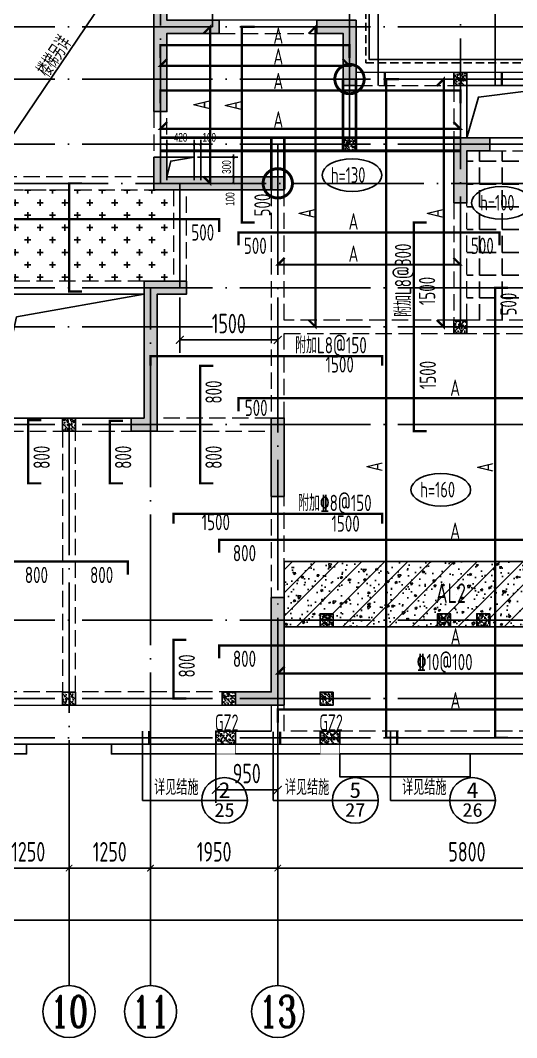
# Model space of a CAD drawing. Extents: x -461650 to 361314, y 245336 to 769729.
# Drawn here: x -770 to 6839, y 634095 to 649695 of the extents above; entities that cross this region are included whole.
import ezdxf
from ezdxf.enums import TextEntityAlignment as Align

# ---------------------------------------------------------------- set-up
doc = ezdxf.new("R2010")
doc.units = 0
doc.header["$LTSCALE"] = 1000
for name, pattern in [('DASH', [0.35, 0.25, -0.1]), ('DOTE', [2.42, 2, -0.2, 0.02, -0.2]), ('HIDDEN', [0.375, 0.25, -0.125])]:
    doc.linetypes.add(name, pattern=pattern)
doc.layers.get('0').update_dxf_attribs({"linetype": 'CONTINUOUS'})
doc.layers.get('DEFPOINTS').update_dxf_attribs({"linetype": 'CONTINUOUS'})
doc.layers.add('+公共字体', color=7, linetype='CONTINUOUS', lineweight=20)
for name, color, linetype in [('A-AXIS', 1, 'CONTINUOUS'), ('A-DOTE', 10, 'DOTE'), ('AXIS_NUM', 7, 'CONTINUOUS'), ('BEAM', 4, 'DASH'), ('BEAM_CON', 4, 'CONTINUOUS'), ('DIM_IDEN', 67, 'CONTINUOUS'), ('PUB_TEXT', 2, 'CONTINUOUS'), ('ROOF', 183, 'CONTINUOUS'), ('S-B板填充', 251, 'CONTINUOUS'), ('S-B板标注', 3, 'CONTINUOUS'), ('S-B板边线', 2, 'CONTINUOUS'), ('S-B板配筋', 6, 'CONTINUOUS'), ('S-B板配筋号', 7, 'CONTINUOUS'), ('S-C承台编号', 6, 'CONTINUOUS'), ('S-D洞口', 4, 'CONTINUOUS'), ('S-D洞口标注', 3, 'CONTINUOUS'), ('S-L主梁线', 4, 'DASH'), ('S-Q墙填充', 252, 'CONTINUOUS'), ('S-Q墙实线', 6, 'CONTINUOUS'), ('S-Q墙标注', 3, 'CONTINUOUS'), ('S-Y一般标注', 3, 'CONTINUOUS'), ('S-板正筋', 2, 'CONTINUOUS'), ('S-构造柱', 212, 'CONTINUOUS'), ('S-构造柱编号', 130, 'CONTINUOUS'), ('TEXT', 2, 'CONTINUOUS'), ('水平筋标注', 7, 'CONTINUOUS'), ('看线', 251, 'CONTINUOUS')]:
    doc.layers.add(name, color=color, linetype=linetype)
doc.layers.add('配箍校核', color=34, linetype='CONTINUOUS', plot=False)
doc.styles.add('_TCH_AXIS', font='COMPLEX', dxfattribs={"bigfont": 'GBCBIG'})
doc.styles.add('_TCH_LABEL', font='simhei.ttf')
doc.styles.add('TSSD_Axis', font='complex.shx', dxfattribs={"width": 0.7, "bigfont": 'hztxt.shx'})
doc.styles.add('TSSD_DIMENSION', font='Tssdeng.shx', dxfattribs={"width": 0.7, "bigfont": 'tssdchn.shx'})
doc.styles.add('TSSD_REIN', font='tssdeng.shx', dxfattribs={"width": 0.7, "height": 300, "bigfont": 'tssdchn.shx'})
doc.styles.add('结构文字', font='zstxt.shx', dxfattribs={"width": 0.7, "bigfont": 'zshz.shx'})
doc.dimstyles.new('STRUCK', dxfattribs={"dimtxt": 400, "dimasz": 121, "dimexe": 200, "dimexo": 150, "dimgap": 115, "dimtad": 1, "dimdec": 0, "dimdsep": 46, "dimtxsty": '结构文字', "dimblk": 'ARCHTICK', "dimcen": 400, "dimclrd": 3, "dimclre": 3, "dimclrt": 7, "dimadec": 0, "dimazin": 0, "dimtfac": 1, "dimtdec": 0, "dimtix": 1, "dimtmove": 2, "dimatfit": 3, "dimldrblk": '_DIMX', "dimfxl": 0, "dimtolj": 1, "dimtzin": 0, "dimarcsym": 0})
doc.dimstyles.new('STRUCK30', dxfattribs={"dimscale": 0.33333, "dimtxt": 400, "dimasz": 121, "dimexe": 200, "dimexo": 150, "dimgap": 115, "dimtad": 1, "dimdec": 0, "dimdsep": 46, "dimtxsty": '结构文字', "dimblk": 'ARCHTICK', "dimcen": 400, "dimclrd": 3, "dimclre": 3, "dimclrt": 7, "dimadec": 0, "dimazin": 0, "dimtfac": 1, "dimtdec": 0, "dimtix": 1, "dimtmove": 2, "dimatfit": 3, "dimldrblk": '_DIMX', "dimfxl": 0, "dimtolj": 1, "dimtzin": 0, "dimarcsym": 0})
doc.dimstyles.new('TSSD_100_100', dxfattribs={"dimtxt": 300, "dimasz": 100, "dimexe": 100, "dimexo": 250, "dimgap": 100, "dimtad": 1, "dimdec": 0, "dimzin": 0, "dimdsep": 46, "dimtxsty": 'TSSD_DIMENSION', "dimblk": 'ARCHTICK', "dimcen": 0, "dimdle": 100, "dimclrt": 7, "dimadec": 0, "dimazin": 0, "dimtfac": 1, "dimtdec": 0, "dimtix": 1, "dimtmove": 2, "dimatfit": 3, "dimldrblk": 'ARCHTICK', "dimfxl": 0, "dimtolj": 1, "dimtzin": 0, "dimarcsym": 0})

# ---------------------------------------------------------------- blocks, each defined once
blk = doc.blocks.new('_ArchTick')
at = {"color": 0, "linetype": 'ByBlock', "const_width": 0.15}
blk.add_lwpolyline([(-0.5, -0.5), (0.5, 0.5)], dxfattribs=at)
blk = doc.blocks.new('*D1662')
at = {"layer": 'DEFPOINTS', "color": 0}
for p in [(18350, 3600), (20300, 3600), (20300, 2600)]:
    blk.add_point(p, dxfattribs=at)
at = {"layer": 'S-Y一般标注', "color": 0, "lineweight": -2}
for p, q in [((18350, 3350), (18350, 2500)), ((20300, 3350), (20300, 2500)), ((18250, 2600), (20400, 2600))]:
    blk.add_line(p, q, dxfattribs=at)
at = {"layer": 'S-Y一般标注', "color": 0, "lineweight": -2, "xscale": 100, "yscale": 100, "zscale": 100, "rotation": 180}
blk.add_blockref('_ArchTick', (18350, 2600), dxfattribs=at)
at = {"layer": 'S-Y一般标注', "color": 0, "lineweight": -2, "xscale": 100, "yscale": 100, "zscale": 100}
blk.add_blockref('_ArchTick', (20300, 2600), dxfattribs=at)
at = {"layer": 'S-Y一般标注', "color": 7, "insert": (19325, 2850), "char_height": 300, "attachment_point": 5, "style": 'TSSD_DIMENSION'}
blk.add_mtext('\\A1;1950', dxfattribs=at)
blk = doc.blocks.new('ts_axno')
at = {"color": 0, "linetype": 'ByBlock', "lineweight": -2}
blk.add_circle((0, 0), 0.5, dxfattribs=at)
at = {"color": 0, "linetype": 'ByBlock', "lineweight": -2, "style": 'TSSD_Axis', "width": 0.7}
blk.add_attdef('A', text='', height=0.6, dxfattribs=at).set_placement((0, 0), align=Align.MIDDLE_CENTER)
blk = doc.blocks.new('*D1663')
at = {"layer": 'DEFPOINTS', "color": 0}
for p in [(20300, 3600), (26100, 3600), (26100, 2600)]:
    blk.add_point(p, dxfattribs=at)
at = {"layer": 'S-Y一般标注', "color": 0, "lineweight": -2}
for p, q in [((20300, 3350), (20300, 2500)), ((26100, 3350), (26100, 2500)), ((20200, 2600), (26200, 2600))]:
    blk.add_line(p, q, dxfattribs=at)
at = {"layer": 'S-Y一般标注', "color": 0, "lineweight": -2, "xscale": 100, "yscale": 100, "zscale": 100, "rotation": 180}
blk.add_blockref('_ArchTick', (20300, 2600), dxfattribs=at)
at = {"layer": 'S-Y一般标注', "color": 0, "lineweight": -2, "xscale": 100, "yscale": 100, "zscale": 100}
blk.add_blockref('_ArchTick', (26100, 2600), dxfattribs=at)
at = {"layer": 'S-Y一般标注', "color": 7, "insert": (23200, 2850), "char_height": 300, "attachment_point": 5, "style": 'TSSD_DIMENSION'}
blk.add_mtext('\\A1;5800', dxfattribs=at)
blk = doc.blocks.new('*D1672')
at = {"layer": 'DEFPOINTS', "color": 0}
for p in [(4600, 3600), (54600, 3600), (54600, 1800)]:
    blk.add_point(p, dxfattribs=at)
at = {"layer": 'S-Y一般标注', "color": 0, "lineweight": -2}
for p, q in [((4600, 3350), (4600, 1700)), ((54600, 3350), (54600, 1700)), ((4500, 1800), (54700, 1800))]:
    blk.add_line(p, q, dxfattribs=at)
at = {"layer": 'S-Y一般标注', "color": 0, "lineweight": -2, "xscale": 100, "yscale": 100, "zscale": 100, "rotation": 180}
blk.add_blockref('_ArchTick', (4600, 1800), dxfattribs=at)
at = {"layer": 'S-Y一般标注', "color": 0, "lineweight": -2, "xscale": 100, "yscale": 100, "zscale": 100}
blk.add_blockref('_ArchTick', (54600, 1800), dxfattribs=at)
at = {"layer": 'S-Y一般标注', "color": 7, "insert": (29600, 2050), "char_height": 300, "attachment_point": 5, "style": 'TSSD_DIMENSION'}
blk.add_mtext('\\A1;50000', dxfattribs=at)
blk = doc.blocks.new('*D1673')
at = {"layer": 'DEFPOINTS', "color": 0}
for p in [(15850, 3600), (17100, 3600), (17100, 2600)]:
    blk.add_point(p, dxfattribs=at)
at = {"layer": 'S-Y一般标注', "color": 0, "lineweight": -2}
for p, q in [((15850, 3350), (15850, 2500)), ((17100, 3350), (17100, 2500)), ((15750, 2600), (17200, 2600))]:
    blk.add_line(p, q, dxfattribs=at)
at = {"layer": 'S-Y一般标注', "color": 0, "lineweight": -2, "xscale": 100, "yscale": 100, "zscale": 100, "rotation": 180}
blk.add_blockref('_ArchTick', (15850, 2600), dxfattribs=at)
at = {"layer": 'S-Y一般标注', "color": 0, "lineweight": -2, "xscale": 100, "yscale": 100, "zscale": 100}
blk.add_blockref('_ArchTick', (17100, 2600), dxfattribs=at)
at = {"layer": 'S-Y一般标注', "color": 7, "insert": (16475, 2850), "char_height": 300, "attachment_point": 5, "style": 'TSSD_DIMENSION'}
blk.add_mtext('\\A1;1250', dxfattribs=at)
blk = doc.blocks.new('*D1694')
at = {"layer": 'DEFPOINTS', "color": 0}
for p in [(17100, 3600), (18350, 3600), (18350, 2600)]:
    blk.add_point(p, dxfattribs=at)
at = {"layer": 'S-Y一般标注', "color": 0, "lineweight": -2}
for p, q in [((17100, 3350), (17100, 2500)), ((18350, 3350), (18350, 2500)), ((17000, 2600), (18450, 2600))]:
    blk.add_line(p, q, dxfattribs=at)
at = {"layer": 'S-Y一般标注', "color": 0, "lineweight": -2, "xscale": 100, "yscale": 100, "zscale": 100, "rotation": 180}
blk.add_blockref('_ArchTick', (17100, 2600), dxfattribs=at)
at = {"layer": 'S-Y一般标注', "color": 0, "lineweight": -2, "xscale": 100, "yscale": 100, "zscale": 100}
blk.add_blockref('_ArchTick', (18350, 2600), dxfattribs=at)
at = {"layer": 'S-Y一般标注', "color": 7, "insert": (17725, 2850), "char_height": 300, "attachment_point": 5, "style": 'TSSD_DIMENSION'}
blk.add_mtext('\\A1;1250', dxfattribs=at)
blk = doc.blocks.new('20210729.03492876')
at = {"color": 30, "const_width": 8}
for points in [[(15350, 500), (15350, 350), (15050, 350), (15050, 500)], [(16950, 500), (16950, 350), (16650, 350), (16650, 500)]]:
    blk.add_lwpolyline(points, dxfattribs=at)
at = {"layer": '看线', "color": 201, "linetype": 'HIDDEN', "ltscale": 0.5}
blk.add_lwpolyline([(15250, 12900), (15250, 11750), (17350, 11750), (17350, 10950), (23750, 10950), (23750, 10950), (25300, 10950)], dxfattribs=at)
at = {"layer": '看线', "color": 201}
blk.add_lwpolyline([(15300, 12900), (15300, 11800), (17400, 11800), (17400, 11000), (23800, 11000), (23800, 11000), (25300, 11000)], dxfattribs=at)
at = {"layer": '看线', "color": 202, "ltscale": 0.5}
for points in [[(10550, 500), (10550, 350), (12150, 350), (12150, 500)], [(15050, 500), (15050, 350), (13450, 350), (13450, 500)], [(16650, 350), (15350, 350)], [(18950, 350), (18950, 0), (16950, 0), (16950, 350)], [(21600, 350), (16950, 350)]]:
    blk.add_lwpolyline(points, dxfattribs=at)
blk = doc.blocks.new('20210729.04150611')
at = {"layer": 'S-B板边线'}
blk.add_lwpolyline([(-15955, -31892), (-22155, -31892)], dxfattribs=at)
blk = doc.blocks.new('*D2972')
at = {"layer": 'DEFPOINTS', "color": 0}
for p in [(1897, 647595), (2497, 647595), (1897, 647295)]:
    blk.add_point(p, dxfattribs=at)
at = {"layer": 'S-D洞口标注', "color": 3, "lineweight": -2}
for p, q in [((1947, 647595), (2563, 647595)), ((2497, 647595), (2497, 647636)), ((2497, 647295), (2497, 647595)), ((1947, 647295), (2563, 647295)), ((2497, 647295), (2497, 647255))]:
    blk.add_line(p, q, dxfattribs=at)
at = {"layer": 'S-D洞口标注', "color": 3, "lineweight": -2, "xscale": 40.33293, "yscale": 40.33293, "zscale": 40.33293}
for p, rotation in [((2497, 647595), 270), ((2497, 647295), 90)]:
    blk.add_blockref('_ArchTick', p, dxfattribs=dict(at, rotation=rotation))
at = {"layer": 'S-D洞口标注', "color": 7, "insert": (2392, 647445), "char_height": 133.3, "attachment_point": 5, "rotation": 90, "style": '结构文字'}
blk.add_mtext('\\A1;300', dxfattribs=at)
blk = doc.blocks.new('_DIMX')
blk.add_line((-150, 0), (150, 0))
at = {"const_width": 50}
blk.add_lwpolyline([(-70, -70), (70, 70)], dxfattribs=at)
blk = doc.blocks.new('*D2973')
at = {"layer": 'DEFPOINTS', "color": 0}
for p in [(1897, 647795), (1477, 647195), (1897, 647195)]:
    blk.add_point(p, dxfattribs=at)
at = {"layer": 'S-D洞口标注', "color": 3, "lineweight": -2}
for p, q in [((1477, 647245), (1477, 647861)), ((1477, 647795), (1897, 647795)), ((1897, 647245), (1897, 647861))]:
    blk.add_line(p, q, dxfattribs=at)
at = {"layer": 'S-D洞口标注', "color": 3, "lineweight": -2, "xscale": 40.33293, "yscale": 40.33293, "zscale": 40.33293, "rotation": 180}
blk.add_blockref('_ArchTick', (1477, 647795), dxfattribs=at)
at = {"layer": 'S-D洞口标注', "color": 3, "lineweight": -2, "xscale": 40.33293, "yscale": 40.33293, "zscale": 40.33293}
blk.add_blockref('_ArchTick', (1897, 647795), dxfattribs=at)
at = {"layer": 'S-D洞口标注', "color": 7, "insert": (1687, 647900), "char_height": 133.3, "attachment_point": 5, "style": '结构文字'}
blk.add_mtext('\\A1;420', dxfattribs=at)
blk = doc.blocks.new('*D2974')
at = {"layer": 'DEFPOINTS', "color": 0}
for p in [(1997, 647795), (1897, 647195), (1997, 647195)]:
    blk.add_point(p, dxfattribs=at)
at = {"layer": 'S-D洞口标注', "color": 3, "lineweight": -2}
for p, q in [((1897, 647245), (1897, 647861)), ((1897, 647795), (1997, 647795)), ((1997, 647245), (1997, 647861))]:
    blk.add_line(p, q, dxfattribs=at)
at = {"layer": 'S-D洞口标注', "color": 3, "lineweight": -2, "xscale": 40.33293, "yscale": 40.33293, "zscale": 40.33293, "rotation": 180}
blk.add_blockref('_ArchTick', (1897, 647795), dxfattribs=at)
at = {"layer": 'S-D洞口标注', "color": 3, "lineweight": -2, "xscale": 40.33293, "yscale": 40.33293, "zscale": 40.33293}
blk.add_blockref('_ArchTick', (1997, 647795), dxfattribs=at)
at = {"layer": 'S-D洞口标注', "color": 7, "insert": (2126, 647900), "char_height": 133.3, "attachment_point": 5, "style": '结构文字'}
blk.add_mtext('\\A1;100', dxfattribs=at)
blk = doc.blocks.new('*D2975')
at = {"layer": 'DEFPOINTS', "color": 0}
for p in [(1897, 647295), (2497, 647295), (1897, 647195)]:
    blk.add_point(p, dxfattribs=at)
at = {"layer": 'S-D洞口标注', "color": 3, "lineweight": -2}
for p, q in [((1947, 647295), (2563, 647295)), ((2497, 647195), (2497, 647295)), ((1947, 647195), (2563, 647195))]:
    blk.add_line(p, q, dxfattribs=at)
at = {"layer": 'S-D洞口标注', "color": 3, "lineweight": -2, "xscale": 40.33293, "yscale": 40.33293, "zscale": 40.33293}
for p, rotation in [((2497, 647295), 90), ((2497, 647195), 270)]:
    blk.add_blockref('_ArchTick', p, dxfattribs=dict(at, rotation=rotation))
at = {"layer": 'S-D洞口标注', "color": 7, "insert": (2447, 646953), "char_height": 133.3, "attachment_point": 5, "rotation": 90, "style": '结构文字'}
blk.add_mtext('\\A1;100', dxfattribs=at)
blk = doc.blocks.new('20210803.22403995')
at = {"layer": '+公共字体', "color": 2, "const_width": 45}
for points in [[(-847438, -168387, 1), (-847438, -167937, 1), (-847438, -168387, -1)], [(-848538, -169986, 1), (-848538, -169536, 1), (-848538, -169986, -1)]]:
    blk.add_lwpolyline(points, format="xyb", dxfattribs=at)
blk = doc.blocks.new('20210807.15313138')
at = {"layer": 'S-Q墙填充'}
h = blk.add_hatch(color=252, dxfattribs=at)
h.dxf.hatch_style = 1
h.paths.add_polyline_path([(74816, 67840), (74816, 66540), (75016, 66540), (75016, 67740), (75815, 67740), (75815, 67940), (75016, 67940), (75016, 68190), (74816, 68190)])
h = blk.add_hatch(color=252, dxfattribs=at)
h.dxf.hatch_style = 1
h.paths.add_polyline_path([(77916, 67940), (77316, 67940), (77316, 67740), (77716, 67740), (77716, 66940), (77916, 66940)])
h = blk.add_hatch(color=252, dxfattribs=at)
h.dxf.hatch_style = 1
h.paths.add_polyline_path([(79416, 66140), (79416, 65140), (79616, 65140), (79616, 65940), (79966, 65940), (79966, 66140)])
h = blk.add_hatch(color=252, dxfattribs=at)
h.dxf.hatch_style = 1
h.paths.add_polyline_path([(75016, 65540), (75016, 65840), (74816, 65840), (74816, 65340), (75216, 65340), (76816, 65340), (76816, 65540), (75216, 65540)])
h = blk.add_hatch(color=252, dxfattribs=at)
h.dxf.hatch_style = 1
h.paths.add_polyline_path([(74866, 61640), (74866, 63240), (74866, 63740), (75316, 63740), (75316, 63940), (74666, 63940), (74666, 63240), (74666, 61840), (74466, 61840), (74466, 61640)])
h = blk.add_hatch(color=252, dxfattribs=at)
h.dxf.hatch_style = 1
h.paths.add_polyline_path([(76816, 60640), (76816, 61840), (76616, 61840), (76616, 60640)])
h = blk.add_hatch(color=252, dxfattribs=at)
h.dxf.hatch_style = 1
h.paths.add_polyline_path([(76816, 57440), (76066, 57440), (76066, 57640), (76616, 57640), (76616, 58740), (76616, 59090), (76816, 59090), (76816, 58740)])
at = {"layer": 'BEAM_CON'}
for p, q in [((76616, 57040), (75766, 57040)), ((75766, 56840), (75766, 57040)), ((76616, 56840), (75766, 56840))]:
    blk.add_line(p, q, dxfattribs=at)
at = {"layer": 'S-D洞口', "color": 5}
for points in [[(79616, 66140), (81216, 66140), (81216, 66940), (79616, 66940), (79616, 66140), (79793, 66762), (81216, 66940)], [(72366, 61840), (74666, 61840), (74666, 63740), (72366, 63740), (72366, 61840), (72712, 63393), (74666, 63740)]]:
    blk.add_lwpolyline(points, dxfattribs=at)
at = {"layer": 'S-L主梁线', "linetype": 'ByBlock', "lineweight": 18}
for p, q in [((77316, 67940), (75815, 67940)), ((79516, 67140), (77916, 67140)), ((81316, 67140), (79516, 67140)), ((79616, 66940), (81216, 66940)), ((79616, 66140), (79616, 66940)), ((80866, 66140), (79966, 66140)), ((72366, 63740), (74666, 63740)), ((73516, 61840), (72566, 61840)), ((74466, 61840), (73516, 61840)), ((70966, 57440), (73516, 57440)), ((73516, 57440), (76066, 57440)), ((76616, 57440), (76616, 57040)), ((76616, 56840), (82616, 56840))]:
    blk.add_line(p, q, dxfattribs=at)
at = {"layer": 'S-L主梁线', "linetype": 'DASH', "lineweight": 18}
for p, q in [((75815, 67740), (77316, 67740)), ((77916, 66940), (79416, 66940)), ((79416, 66940), (79416, 66140)), ((74816, 66540), (74816, 65840)), ((75016, 65840), (75016, 66540)), ((79966, 65940), (80866, 65940)), ((74816, 65540), (72216, 65540)), ((72216, 65340), (74816, 65340)), ((75116, 65340), (75116, 63940)), ((75316, 63940), (75316, 65340)), ((76616, 65340), (76616, 63240)), ((76816, 63340), (76816, 65340)), ((79416, 65140), (79416, 63340)), ((79616, 63340), (79616, 65140)), ((74666, 63940), (72366, 63940)), ((79416, 63340), (76816, 63340)), ((81216, 63340), (79616, 63340)), ((76616, 63240), (76616, 61840)), ((76816, 63140), (79516, 63140)), ((76816, 61840), (76816, 63140)), ((79516, 63140), (81216, 63140)), ((76616, 61840), (74866, 61840)), ((72566, 61640), (73416, 61640)), ((73416, 61640), (73416, 57640)), ((73616, 57640), (73616, 61640)), ((73616, 61640), (74466, 61640)), ((74866, 61640), (76616, 61640)), ((76616, 60640), (76616, 59090)), ((76816, 59090), (76816, 60640)), ((73416, 57640), (70966, 57640)), ((76066, 57640), (73616, 57640)), ((76816, 57040), (76816, 57440)), ((82416, 57040), (76816, 57040))]:
    blk.add_line(p, q, dxfattribs=at)
at = {"layer": 'S-Q墙实线'}
for points in [[(74816, 67840), (74816, 66540), (75016, 66540), (75016, 67740), (75815, 67740), (75815, 67940), (75016, 67940), (75016, 68190), (74816, 68190)], [(77916, 67940), (77316, 67940), (77316, 67740), (77716, 67740), (77716, 66940), (77916, 66940)], [(79416, 66140), (79416, 65140), (79616, 65140), (79616, 65940), (79966, 65940), (79966, 66140)], [(75016, 65540), (75016, 65840), (74816, 65840), (74816, 65340), (75216, 65340), (76816, 65340), (76816, 65540), (75216, 65540)], [(74866, 61640), (74866, 63240), (74866, 63740), (75316, 63740), (75316, 63940), (74666, 63940), (74666, 63240), (74666, 61840), (74466, 61840), (74466, 61640)], [(76816, 60640), (76816, 61840), (76616, 61840), (76616, 60640)], [(76816, 57440), (76066, 57440), (76066, 57640), (76616, 57640), (76616, 58740), (76616, 59090), (76816, 59090), (76816, 58740)]]:
    blk.add_lwpolyline(points, close=True, dxfattribs=at)
blk = doc.blocks.new('20210730.02141516')
at = {"layer": 'S-构造柱'}
h = blk.add_hatch(dxfattribs=at)
h.set_pattern_fill('ARMORED', color=256, scale=15, angle=-90, style=0)
h.set_pattern_definition([(320, (-154189.41, 3278673.45), (-9.4128202, -107.5890274), [11.25, -123.75]), (265, (-154189.41, 3278673.45), (112.82882, 20.8127), [9, -99]), (10.4514, (-154190.19, 3278664.49), (103.4159313, -86.7764073), [9.5610285, -105.1713168]), (316.1842, (-154159.41, 3278673.45), (-24.827852, -160.0861573), [16.875, -185.625]), (6.6356, (-154161.48, 3278660.11), (146.117681, -140.199406), [14.341543, -157.75695]), (261.1842, (-154159.41, 3278673.45), (146.11779, -140.199292), [13.5, -148.5]), (291, (-154166.91, 3278658.45), (-60.3928336, -89.5360578), [11.25, -123.75]), (236, (-154166.91, 3278658.45), (108.7725068, -36.4972998), [9, -99]), (341.4514, (-154171.94, 3278650.99), (48.3795745, -126.0333943), [9.5610285, -105.1713168]), (307.5, (-154189.41, 3278673.454), (49.93407807, -1.8239783), [0, -97.8, 0, -100.5, 0, -99.375]), (277.5, (-154189.41, 3278673.454), (59.1617568, -39.4604306), [0, -57.3, 0, -95.55, 0, -37.875]), (237.5, (-154189.41, 3278706.904), (-3.38323076, -80.07336543), [0, -37.5, 0, -117, 0, -155.25]), (227.5, (-154189.41, 3278721.904), (15.0157473, -87.4779254), [0, -48.75, 0, -77.7, 0, -110.25]), (315, (-154189.41, 3278673.454), (53.0330086, 53.0330086), [])])
h.paths.add_polyline_path([(200, 200), (200, 0), (0, 0), (0, 200)])
blk.add_lwpolyline([(200, 200), (200, 0), (0, 0), (0, 200)], close=True, dxfattribs=at)
blk = doc.blocks.new('20210809.18224761')
at = {"layer": 'S-构造柱'}
h = blk.add_hatch(dxfattribs=at)
h.set_pattern_fill('ARMORED', color=256, scale=15, angle=-90, style=0)
h.set_pattern_definition([(320, (-154189.41, 3278673.45), (-9.4128202, -107.5890274), [11.25, -123.75]), (265, (-154189.41, 3278673.45), (112.82882, 20.8127), [9, -99]), (10.4514, (-154190.19, 3278664.49), (103.4159313, -86.7764073), [9.5610285, -105.1713168]), (316.1842, (-154159.41, 3278673.45), (-24.827852, -160.0861573), [16.875, -185.625]), (6.6356, (-154161.48, 3278660.11), (146.117681, -140.199406), [14.341543, -157.75695]), (261.1842, (-154159.41, 3278673.45), (146.11779, -140.199292), [13.5, -148.5]), (291, (-154166.91, 3278658.45), (-60.3928336, -89.5360578), [11.25, -123.75]), (236, (-154166.91, 3278658.45), (108.7725068, -36.4972998), [9, -99]), (341.4514, (-154171.94, 3278650.99), (48.3795745, -126.0333943), [9.5610285, -105.1713168]), (307.5, (-154189.41, 3278673.454), (49.93407807, -1.8239783), [0, -97.8, 0, -100.5, 0, -99.375]), (277.5, (-154189.41, 3278673.454), (59.1617568, -39.4604306), [0, -57.3, 0, -95.55, 0, -37.875]), (237.5, (-154189.41, 3278706.904), (-3.38323076, -80.07336543), [0, -37.5, 0, -117, 0, -155.25]), (227.5, (-154189.41, 3278721.904), (15.0157473, -87.4779254), [0, -48.75, 0, -77.7, 0, -110.25]), (315, (-154189.41, 3278673.454), (53.0330086, 53.0330086), [])])
h.paths.add_polyline_path([(300, 200), (300, 0), (0, 0), (0, 200)])
blk.add_lwpolyline([(300, 200), (300, 0), (0, 0), (0, 200)], close=True, dxfattribs=at)
blk = doc.blocks.new('20210809.18235135')
at = {"layer": '配箍校核'}
blk.add_blockref('20210809.18224761', (12, 0), dxfattribs=at)
at = {"layer": 'S-构造柱编号', "color": 2, "linetype": 'ByBlock', "style": 'TSSD_REIN', "width": 0.65}
blk.add_text('GZ2', height=250, dxfattribs=at).set_placement((0, 206, 0))
blk = doc.blocks.new('20210809.18285270')
at = {"layer": 'ROOF'}
for p in [(18500, 10100), (16800, 9100), (12500, 4800), (16450, 1800), (18250, 1800), (18850, 1800), (12500, 600), (14950, 600), (16450, 600)]:
    blk.add_blockref('20210730.02141516', p, dxfattribs=at)
at = {"layer": 'ROOF', "xscale": -1, "rotation": 4.61764226855621e-08}
blk.add_blockref('20210730.02141516', (18700, 6300), dxfattribs=at)
at = {"layer": '配箍校核'}
for p in [(14838, 0), (16438, 0)]:
    blk.add_blockref('20210809.18235135', p, dxfattribs=at)
blk = doc.blocks.new('*D428')
at = {"layer": 'DEFPOINTS', "color": 0}
for p in [(-200009, -11759), (-199059, -11759), (-199059, -12559)]:
    blk.add_point(p, dxfattribs=at)
at = {"layer": 'S-Q墙标注', "color": 3, "lineweight": -2}
for p, q in [((-200009, -11909), (-200009, -12759)), ((-199059, -11909), (-199059, -12759)), ((-200009, -12559), (-199059, -12559))]:
    blk.add_line(p, q, dxfattribs=at)
at = {"layer": 'S-Q墙标注', "color": 3, "lineweight": -2, "xscale": 121, "yscale": 121, "zscale": 121, "rotation": 180}
blk.add_blockref('_ArchTick', (-200009, -12559), dxfattribs=at)
at = {"layer": 'S-Q墙标注', "color": 3, "lineweight": -2, "xscale": 121, "yscale": 121, "zscale": 121}
blk.add_blockref('_ArchTick', (-199059, -12559), dxfattribs=at)
at = {"layer": 'S-Q墙标注', "color": 7, "insert": (-199534, -12309), "char_height": 300, "attachment_point": 5, "style": 'TSSD_REIN'}
blk.add_mtext('\\A1;950', dxfattribs=at)
blk = doc.blocks.new('*D432')
at = {"layer": 'DEFPOINTS', "color": 0}
for p in [(-200559, -4859), (-199059, -4859), (-199059, -5659)]:
    blk.add_point(p, dxfattribs=at)
at = {"layer": 'S-Q墙标注', "color": 3, "lineweight": -2}
for p, q in [((-200559, -5009), (-200559, -5859)), ((-199059, -5009), (-199059, -5859)), ((-200559, -5659), (-199059, -5659))]:
    blk.add_line(p, q, dxfattribs=at)
at = {"layer": 'S-Q墙标注', "color": 3, "lineweight": -2, "xscale": 121, "yscale": 121, "zscale": 121, "rotation": 180}
blk.add_blockref('_ArchTick', (-200559, -5659), dxfattribs=at)
at = {"layer": 'S-Q墙标注', "color": 3, "lineweight": -2, "xscale": 121, "yscale": 121, "zscale": 121}
blk.add_blockref('_ArchTick', (-199059, -5659), dxfattribs=at)
at = {"layer": 'S-Q墙标注', "color": 7, "insert": (-199809, -5409), "char_height": 300, "attachment_point": 5, "style": 'TSSD_REIN'}
blk.add_mtext('\\A1;1500', dxfattribs=at)
blk = doc.blocks.new('20210810.07371259')
at = {"layer": 'DIM_IDEN'}
for p, q in [((19553, 12105), (19553, 14161)), ((21347, 12105), (21347, 14161)), ((15941, 2205), (15941, 1143)), ((17946, 2195), (17946, 1143)), ((19743, 2205), (19743, 1143)), ((15941, 1143), (16850, 1143)), ((17550, 1143), (16850, 1143)), ((17946, 1143), (18855, 1143)), ((19555, 1143), (18855, 1143)), ((19743, 1143), (20652, 1143)), ((21352, 1143), (20652, 1143))]:
    blk.add_line(p, q, dxfattribs=at)
at = {"layer": 'DIM_IDEN', "const_width": 35}
for points in [[(19658, 12105), (19658, 12305)], [(21452, 12105), (21452, 12305)], [(16046, 2205), (16046, 2005)], [(18051, 2195), (18051, 1995)], [(19848, 2205), (19848, 2005)]]:
    blk.add_lwpolyline(points, dxfattribs=at)
at = {"layer": 'DIM_IDEN'}
for centre in [(17200, 1143), (19205, 1143), (21002, 1143)]:
    blk.add_circle(centre, 350, dxfattribs=at)
at = {"layer": 'PUB_TEXT', "style": '_TCH_AXIS'}
for p in [(16120, 1226), (18125, 1226), (19922, 1226)]:
    blk.add_text('详见结施', height=236.3, dxfattribs=at).set_placement(p)
at = {"layer": 'PUB_TEXT', "style": '_TCH_LABEL'}
for s, height, width, p, p2 in [('2', 241, 1.022989, (17111, 1182), (17289, 1182)), ('5', 241, 1.028902, (19115, 1182), (19294, 1182)), ('4', 241, 1.034884, (20912, 1182), (21092, 1182)), ('25', 212.7, 1.00565, (17046, 890), (17354, 890)), ('27', 211.6, 1.022989, (19049, 891), (19360, 891)), ('26', 211.6, 1.022989, (20846, 891), (21158, 891))]:
    blk.add_text(s, height=height, dxfattribs=dict(at, width=width)).set_placement(p, p2, align=Align.FIT)
blk = doc.blocks.new('20210726.16350016')
at = {"layer": 'A-AXIS'}
for p, q in [((17100, 3600), (17100, 800)), ((18350, 3600), (18350, 800)), ((20300, 3600), (20300, 800))]:
    blk.add_line(p, q, dxfattribs=at)
at = {"layer": 'A-DOTE'}
for p, q in [((18500, 13100.3), (18500, 21100)), ((21400, 13700), (21400, 21100)), ((23100, 10900), (23100, 21100)), ((19300, 15500), (19300, 17600)), ((55600, 15500), (3600, 15500)), ((55600, 14700), (3600, 14700)), ((55600, 13700), (3600, 13700)), ((20299.8, 13700), (20300, 3600)), ((3600, 13100.3), (55600, 13100.3)), ((18800, 11500), (18800, 13100)), ((55600, 11500), (3600, 11500)), ((18350, 3600), (18350, 11500)), ((55600, 10900), (3600, 10900)), ((55600, 9400), (3600, 9400)), ((17100, 9400), (17100, 3600)), ((55600, 6400), (3600, 6400)), ((55600, 5200), (3600, 5200)), ((55600, 4600), (3600, 4600))]:
    blk.add_line(p, q, dxfattribs=at)
at = {"layer": 'A-AXIS'}
ref = blk.add_blockref('ts_axno', (17100, 400), dxfattribs=dict(at, xscale=-800, yscale=800, zscale=800, rotation=180))
ref.add_attrib('8', '10', dxfattribs={"layer": 'AXIS_NUM', "height": 480, "style": 'TSSD_Axis', "width": 0.7}).set_placement((17100, 400), align=Align.MIDDLE_CENTER)
ref = blk.add_blockref('ts_axno', (18350, 400), dxfattribs=dict(at, xscale=-800, yscale=800, zscale=800, rotation=180))
ref.add_attrib('8', '11', dxfattribs={"layer": 'AXIS_NUM', "height": 480, "style": 'TSSD_Axis', "width": 0.7}).set_placement((18350, 400), align=Align.MIDDLE_CENTER)
ref = blk.add_blockref('ts_axno', (20300, 400), dxfattribs=dict(at, xscale=-800, yscale=800, zscale=800, rotation=180))
ref.add_attrib('8', '13', dxfattribs={"layer": 'AXIS_NUM', "height": 480, "style": 'TSSD_Axis', "width": 0.7}).set_placement((20300, 400), align=Align.MIDDLE_CENTER)
at = {"layer": 'S-Y一般标注'}
for base, p1, p2, picture, middle in [((54600, 1800), (4600, 3600), (54600, 3600), '*D1672', (29600, 2050)), ((17100, 2600), (15850, 3600), (17100, 3600), '*D1673', (16475, 2850)), ((18350, 2600), (17100, 3600), (18350, 3600), '*D1694', (17725, 2850)), ((20300, 2600), (18350, 3600), (20300, 3600), '*D1662', (19325, 2850)), ((26100, 2600), (20300, 3600), (26100, 3600), '*D1663', (23200, 2850))]:
    dim = blk.add_linear_dim(base=base, p1=p1, p2=p2, dimstyle='TSSD_100_100', dxfattribs=at)
    dim.commit()
    dim.dimension.update_dxf_attribs({"geometry": picture, "text_midpoint": middle})
blk = doc.blocks.new('20210810.19092027')
at = {"layer": 'S-Q墙标注'}
for base, p1, p2, picture, middle in [((100917.7, 61274), (99417.8, 62074), (100917.7, 62074), '*D432', (100167.7, 61524)), ((100917.8, 54374), (99967.8, 55174), (100917.8, 55174), '*D428', (100442.8, 54624))]:
    dim = blk.add_linear_dim(base=base, p1=p1, p2=p2, dimstyle='STRUCK', override={"dimtxt": 300, "dimgap": 100, "dimtxsty": 'TSSD_REIN'}, dxfattribs=at)
    dim.commit()
    dim.dimension.update_dxf_attribs({"geometry": picture, "text_midpoint": middle, "insert": (299976.5, 66933)})

msp = doc.modelspace()

# ---------------------------------------------------------------- hatches: boundary and pattern name
at = {"layer": 'BEAM', "linetype": 'ByBlock'}
h = msp.add_hatch(dxfattribs=at)
h.set_pattern_fill('ARMORED', color=252, scale=50, angle=180, style=0)
h.set_pattern_definition([(230, (-214394.44, 2554816.35), (-358.63009, 31.376067), [37.5, -412.5]), (175, (-214394.44, 2554816.35), (69.37567, -376.09607), [30, -330]), (280.4514, (-214424.32, 2554818.96), (-289.25469, -344.71977), [31.870095, -350.571056]), (226.1842, (-214394.44, 2554716.35), (-533.62052, 82.75951), [56.25, -618.75]), (276.6356, (-214438.9, 2554723.25), (-467.33135, -487.05894), [47.80514, -525.8565]), (171.1842, (-214394.44, 2554716.35), (-467.33097, -487.0593), [45, -495]), (201, (-214444.44, 2554741.35), (-298.453526, 201.309445), [37.5, -412.5]), (146, (-214444.44, 2554741.35), (-121.657666, -362.57502), [30, -330]), (251.4514, (-214469.3, 2554758.13), (-420.111314, -161.26525), [31.870095, -350.571056]), (217.5, (-214394.44, 2554816.35), (-6.079928, -166.446927), [0, -326, 0, -335, 0, -331.25]), (187.5, (-214394.44, 2554816.35), (-131.534769, -197.205856), [0, -191, 0, -318.5, 0, -126.25]), (147.5, (-214282.94, 2554816.35), (-266.911218, 11.277436), [0, -125, 0, -390, 0, -517.5]), (137.5, (-214232.94, 2554816.35), (-291.593085, -50.05249), [0, -162.5, 0, -259, 0, -367.5]), (225, (-214394.44, 2554816.35), (176.776695, -176.776695), [])])
h.paths.add_polyline_path([(8876.7, 640395.05), (3276.7, 640395.05), (3276.7, 641395.05), (8876.7, 641395.05)])
at = {"layer": 'S-B板填充'}
h = msp.add_hatch(dxfattribs=at)
h.set_pattern_fill('ANGLE', color=252, scale=50, style=0)
h.set_pattern_definition([(0, (103710.65, 499451.18), (0, 349.25), [254, -95.25]), (90, (103710.65, 499451.18), (-349.25, 2e-14), [254, -95.25])])
h.paths.add_polyline_path([(6076.71, 647695.05), (7676.72, 647695.05), (7676.72, 645095.05), (6076.71, 645095.05)])
h = msp.add_hatch(dxfattribs=at)
h.set_pattern_fill('CROSS', color=252, scale=30, style=0)
h.set_pattern_definition([(0, (85210.67, 499451.18), (190.5, 190.5), [95.25, -285.75]), (90, (85258.3, 499403.55), (-190.5, 190.5), [95.25, -285.75])])
h.paths.add_polyline_path([(-1623.33, 647095.32), (1576.61, 647095.32), (1576.61, 645695.05), (-1623.33, 645695.05)])

# ---------------------------------------------------------------- linework, layer by layer
at = {"layer": 'BEAM', "linetype": 'ByBlock'}
msp.add_lwpolyline([(8876.7, 640395.05), (3276.7, 640395.05), (3276.7, 641395.05), (8876.7, 641395.05)], close=True, dxfattribs=at)
at = {"layer": 'S-B板标注'}
for centre in [(4315.6, 647321.7), (6604.53, 646896.31)]:
    msp.add_ellipse(centre, major_axis=(-457.33, 0), ratio=0.54724159, dxfattribs=at)
at = {"layer": 'S-B板标注', "extrusion": (0, 0, -1)}
msp.add_ellipse((5676.82, 642497.27), major_axis=(457.33, -0.02), ratio=0.54724159, dxfattribs=at)
at = {"layer": 'S-B板配筋', "lineweight": 35, "const_width": 35}
for points in [[(2034.32, 647301.38), (2140.39, 647195.32), (2140.39, 649595.05), (2034.32, 649488.98)], [(2824.77, 646595.32), (2624.77, 646595.32), (2624.77, 649595.05), (2824.77, 649595.05)], [(3648.87, 645101.11), (3754.94, 644995.05), (3754.94, 649595.05), (3648.87, 649488.98)], [(1376.72, 649115.14), (1376.72, 649315.14), (4276.73, 649315.14), (4276.73, 649115.14)], [(1482.79, 649102.91), (1376.72, 648996.84), (4276.72, 648996.84), (4170.66, 649102.91)], [(5037.11, 638695.21), (4837.11, 638695.21), (4837.11, 648795.05), (5037.11, 648795.05)], [(5614.73, 645101.11), (5720.8, 644995.05), (5720.8, 648795.05), (5614.73, 648688.98)], [(1376.73, 648420.48), (1376.73, 648620.48), (5976.73, 648620.48), (5976.73, 648420.48)], [(1482.79, 648136.2), (1376.72, 648030.14), (5976.72, 648030.14), (5870.65, 648136.2)], [(176.73, 645535.05), (-23.27, 645535.05), (-23.27, 647195.32), (176.73, 647195.32)], [(-2323.33, 646447.01), (-2323.33, 646647.01), (2276.61, 646647.01), (2276.61, 646447.01)], [(5460.91, 643395.05), (5260.91, 643395.05), (5260.91, 646595.05), (5460.91, 646595.05)], [(2576.73, 646242.71), (2576.73, 646442.71), (6576.73, 646442.71), (6576.73, 646242.71)], [(3282.78, 646054.51), (3176.71, 645948.44), (5976.72, 645948.44), (5870.65, 646054.51)], [(6708.04, 638695.21), (6508.04, 638695.21), (6508.04, 645595.05), (6708.04, 645595.05)], [(4776.76, 644397.38), (4776.76, 644547.38), (1226.76, 644547.38), (1226.76, 644397.38)], [(2188.04, 642595.05), (1988.04, 642595.05), (1988.04, 644395.05), (2188.04, 644395.05)], [(2576.72, 643700), (2576.72, 643900), (9976.72, 643900), (9976.72, 643700)], [(-448.26, 642595.05), (-648.26, 642595.05), (-648.26, 643565.05), (-448.26, 643565.05)], [(801.74, 642595.05), (601.74, 642595.05), (601.74, 643555.05), (801.74, 643555.05)], [(1576.81, 641979.07), (1576.81, 642129.07), (4776.81, 642129.07), (4776.81, 641979.07)], [(2276.72, 641530.27), (2276.72, 641730.27), (9976.72, 641730.27), (9976.72, 641530.27)], [(-923.26, 641195.04), (-923.26, 641395.04), (876.74, 641395.04), (876.74, 641195.04)], [(1776.73, 639295.04), (1576.73, 639295.04), (1576.73, 640195.04), (1776.73, 640195.04)], [(2276.72, 639909.52), (2276.72, 640109.52), (8976.73, 640109.52), (8976.73, 639909.52)], [(3282.79, 639787.18), (3176.72, 639681.11), (8976.72, 639681.11), (8870.65, 639787.18)], [(3176.76, 638927.46), (3176.76, 639127.46), (8976.78, 639127.37), (8976.78, 638927.37)]]:
    msp.add_lwpolyline(points, dxfattribs=at)
at = {"layer": 'S-B板配筋号', "color": 1}
msp.add_lwpolyline([(-1323.27, 647295.32), (1276.24, 651145.05)], dxfattribs=at)
at = {"layer": 'S-D洞口', "color": 5}
for points in [[(6076.73, 647895.05), (7676.73, 647895.05), (7676.73, 648695.05), (6076.73, 648695.05), (6076.73, 647895.05), (6254.51, 648517.27), (7676.73, 648695.05)], [(1476.73, 647295.32), (1896.73, 647295.32), (1896.73, 647595.32), (1476.73, 647595.32), (1476.73, 647295.32), (1535.07, 647536.98), (1896.73, 647595.32)], [(-1173.27, 643595.05), (1126.73, 643595.05), (1126.73, 645495.05), (-1173.27, 645495.05), (-1173.27, 643595.05), (-826.44, 645148.22), (1126.73, 645495.05)]]:
    msp.add_lwpolyline(points, dxfattribs=at)
at = {"layer": 'S-板正筋', "color": 5, "linetype": 'DASH', "const_width": 42.86}
for points in [[(4176.74, 648795.05), (4176.74, 647695.05)], [(4376.74, 648795.05), (4376.74, 647695.05)], [(1376.72, 647895.05), (5976.74, 647895.05)], [(3076.72, 647104.6), (3076.72, 647895.05)], [(3276.73, 647104.6), (3276.73, 647895.05)], [(1376.72, 647695.05), (5976.74, 647695.05)]]:
    msp.add_lwpolyline(points, dxfattribs=at)

# ---------------------------------------------------------------- block references
msp.add_blockref('20210729.03492876', (-12823.27, 638095.05))
at = {"layer": 'A-DOTE'}
msp.add_blockref('20210726.16350016', (-17123.27, 634095), dxfattribs=at)
at = {"layer": 'PUB_TEXT'}
msp.add_blockref('20210810.07371259', (-14839.15, 636590.42), dxfattribs=at)
at = {"layer": 'S-B板边线'}
msp.add_blockref('20210729.04150611', (19032.09, 670487.58), dxfattribs=at)
at = {"layer": 'S-C承台编号'}
msp.add_blockref('20210803.22403995', (851714.87, 816956.58), dxfattribs=at)
at = {"layer": 'S-Q墙填充'}
msp.add_blockref('20210807.15313138', (-73538.91, 581755.5), dxfattribs=at)
at = {"layer": '水平筋标注'}
msp.add_blockref('20210810.19092027', (-97741.1, 583521.05), dxfattribs=at)
at = {"layer": '配箍校核'}
msp.add_blockref('20210809.18285270', (-12623.29, 638595.21), dxfattribs=at)

# ---------------------------------------------------------------- texts
at = {"layer": 'S-B板标注', "color": 7, "style": 'TSSD_REIN', "width": 0.7}
for s, p in [('h=130', (3990.91, 647203.55)), ('h=100', (6279.84, 646778.16))]:
    msp.add_text(s, height=240, dxfattribs=at).set_placement(p)
msp.add_text('h=160', height=240, rotation=359.997282, dxfattribs=at).set_placement((5361.81, 642379.14))
at = {"layer": 'S-B板配筋号', "color": 1, "style": 'TSSD_REIN', "width": 0.7}
for s, rotation, p in [('楼梯另详', 55.970982, (-333.57, 648801.44)), ('A', 449.999992, (2127.72, 648325.11)), ('A', 449.999992, (2612.11, 648313.83)), ('A', 449.999992, (3742.27, 646659.08)), ('A', 449.999992, (5708.13, 646659.08)), ('附加L8@300', 449.999992, (5222.29, 645149.36)), ('A', 449.999992, (4782.75, 642774.97))]:
    msp.add_text(s, height=250, rotation=rotation, dxfattribs=at).set_placement(p)
for s, p in [('A', (3110.34, 649334.71)), ('A', (3110.34, 649016.41)), ('A', (3110.34, 648640.05)), ('A', (3110.34, 648049.71)), ('A', (4262.53, 646485.91)), ('A', (4262.53, 645991.65)), ('附加L8@150', (3444.98, 644587.94)), ('附加%%1328@150', (3489.85, 642169.63)), ('%%13210@100', (5306.13, 639729.45))]:
    msp.add_text(s, height=250, dxfattribs=at).set_placement(p)
at = {"layer": 'S-B板配筋号', "style": 'TSSD_REIN', "width": 0.7}
for s, p in [('500', (2816.61, 646862.05)), ('1500', (5340.91, 645545.05)), ('500', (6588.04, 645343.32)), ('1500', (5351.72, 644256.6)), ('800', (2068.04, 643995.05)), ('800', (-568.26, 642995.05)), ('800', (681.74, 642995.05)), ('800', (2068.04, 642995.05)), ('800', (1656.73, 639795.04))]:
    msp.add_text(s, height=250, rotation=449.999992, dxfattribs=at).set_placement(p, align=Align.TOP_CENTER)
for s, p in [('500', (2026.61, 646567.01)), ('500', (2832.83, 646362.71)), ('500', (6313.56, 646362.71)), ('1500', (4126.42, 644544.35)), ('500', (2846.12, 643877.53)), ('1500', (2227.14, 642126.05)), ('1500', (4217.12, 642103.75)), ('800', (2666.86, 641650.27)), ('800', (-523.26, 641315.04)), ('800', (476.74, 641315.04)), ('800', (2666.86, 640029.52))]:
    msp.add_text(s, height=250, dxfattribs=at).set_placement(p, align=Align.TOP_CENTER)
for p in [(5821.2, 643936.07), (5821.2, 641744.33), (5827.4, 640125.07), (5825.61, 639143.36)]:
    msp.add_text('A', height=250, dxfattribs=at).set_placement(p)
msp.add_text('A', height=250, rotation=449.999992, dxfattribs=at).set_placement((6480.29, 642765.16))
at = {"layer": 'TEXT', "color": 1, "style": 'TSSD_REIN', "width": 0.7}
msp.add_text('AL2', height=300, dxfattribs=at).set_placement((6061.42, 640761.16, 0), align=Align.RIGHT)

# ---------------------------------------------------------------- dimensions: what is measured, and where the dimension line sits
at = {"layer": 'S-D洞口标注'}
dim = msp.add_linear_dim(base=(1896.74, 647794.72), p1=(1476.73, 647194.72), p2=(1896.74, 647195.32), dimstyle='STRUCK30', dxfattribs=at)
dim.commit()
dim.dimension.update_dxf_attribs({"geometry": '*D2973', "text_midpoint": (1686.73, 647899.72)})
dim = msp.add_linear_dim(base=(1996.72, 647794.72), p1=(1896.74, 647195.32), p2=(1996.72, 647195.32), dimstyle='STRUCK30', dxfattribs=at)
dim.commit()
dim.dimension.update_dxf_attribs({"geometry": '*D2974', "text_midpoint": (2125.61, 647899.72), "dimtype": 160})
dim = msp.add_linear_dim(base=(2496.74, 647595.32), p1=(1896.74, 647295.32), p2=(1896.74, 647595.32), angle=90, dimstyle='STRUCK30', dxfattribs=at)
dim.commit()
dim.dimension.update_dxf_attribs({"geometry": '*D2972', "text_midpoint": (2391.74, 647445.32)})
dim = msp.add_linear_dim(base=(2496.74, 647295.32), p1=(1896.74, 647195.32), p2=(1896.74, 647295.32), angle=90, dimstyle='STRUCK30', dxfattribs=at)
dim.commit()
dim.dimension.update_dxf_attribs({"geometry": '*D2975', "text_midpoint": (2446.74, 646953.39), "dimtype": 160})

doc.saveas('drawing.dxf')
